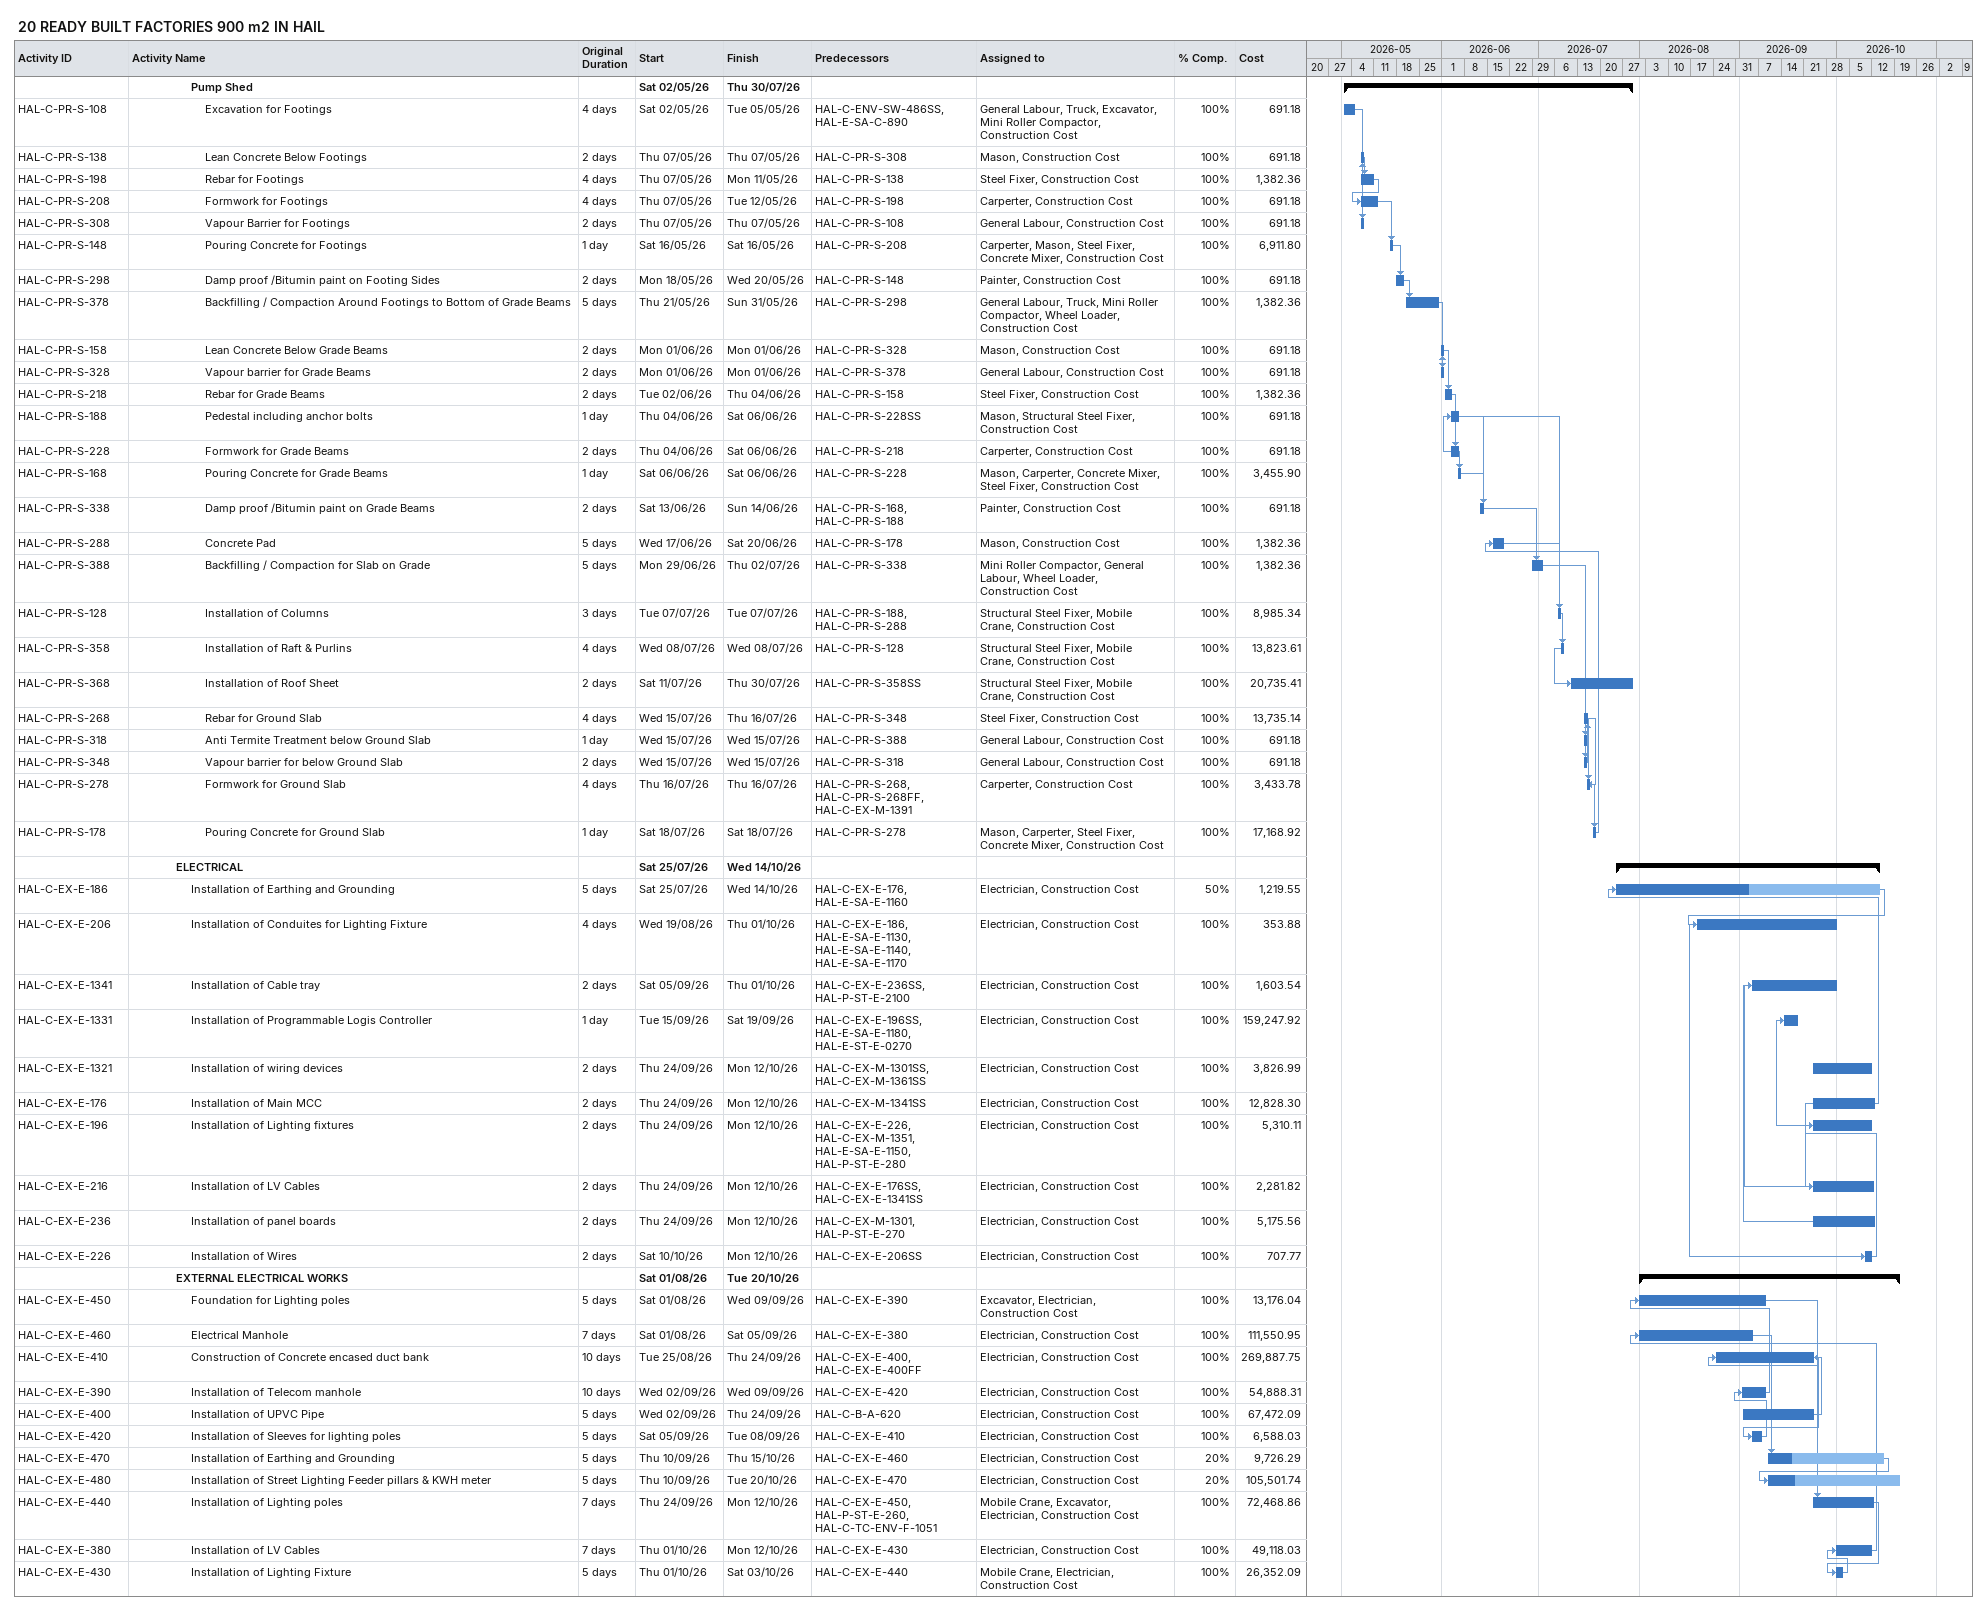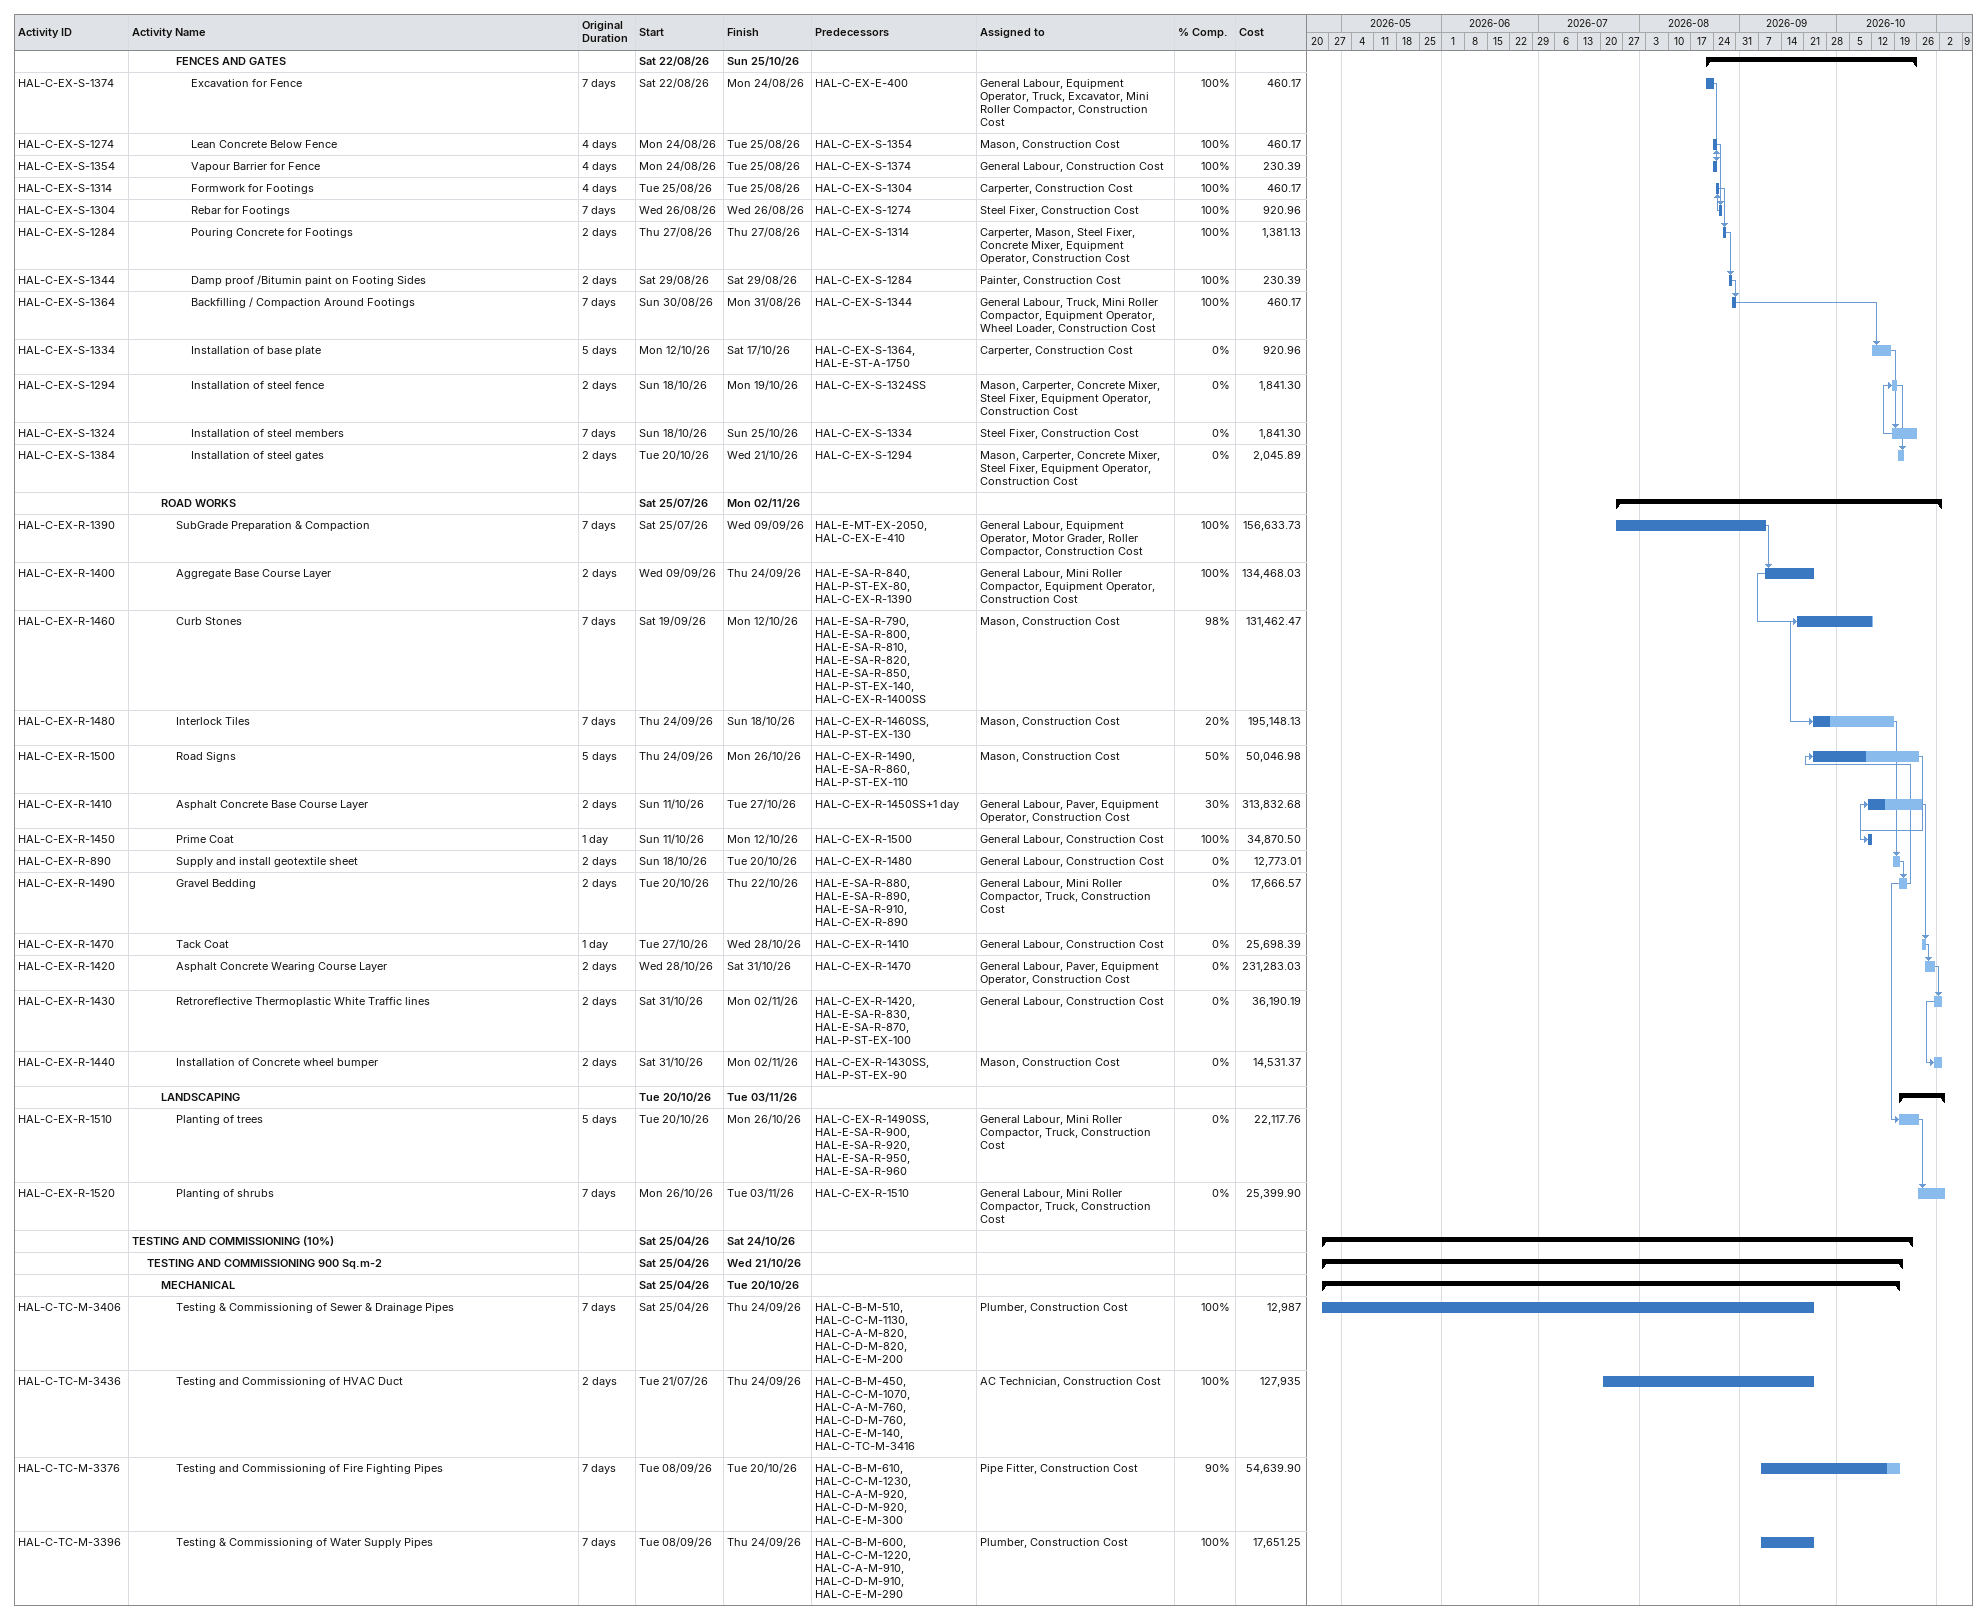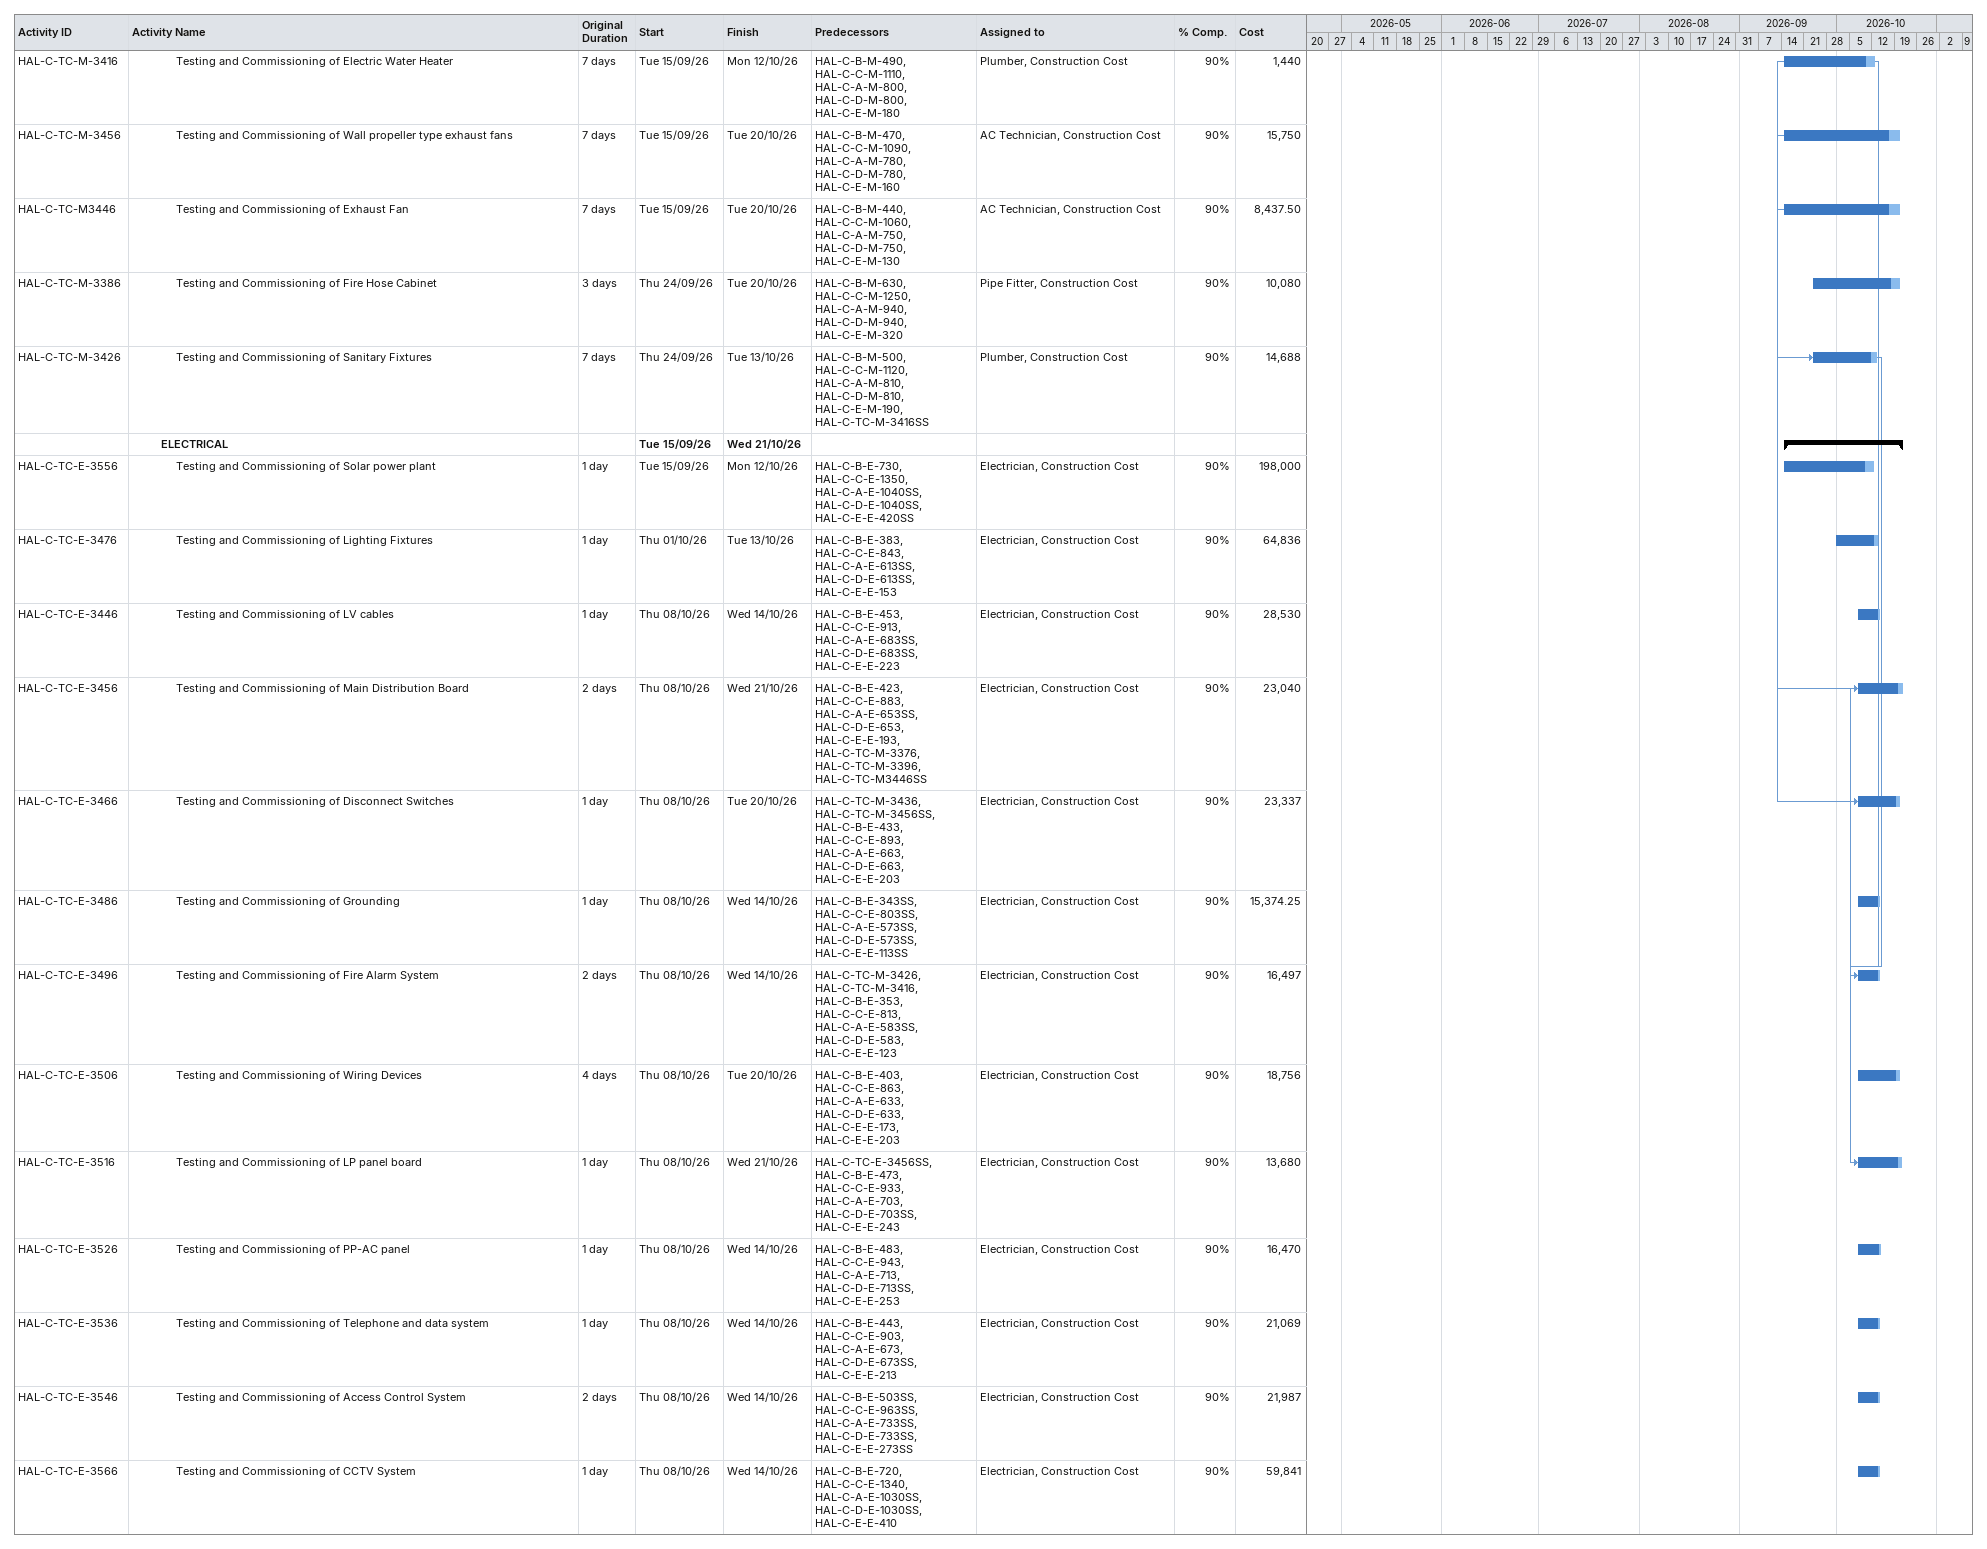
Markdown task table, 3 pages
20 READY BUILT FACTORIES 900 m2 IN HAIL

| ID | Level | Task | Original duration | Start | Finish | Predecessors | Resources | % complete | Cost |
|---|---|---|---|---|---|---|---|---|---|
|  | 5 | **Pump Shed** |  | 2026-05-02 | 2026-07-30 |  |  |  |  |
| HAL-C-PR-S-108 | 6 | Excavation for Footings | 4d | 2026-05-02 | 2026-05-05 | HAL-C-ENV-SW-486SS, HAL-E-SA-C-890 | General Labour, Truck, Excavator, Mini Roller Compactor, Construction Cost | 100 | 691.18 |
| HAL-C-PR-S-138 | 6 | Lean Concrete Below Footings | 2d | 2026-05-07 | 2026-05-07 | HAL-C-PR-S-308 | Mason, Construction Cost | 100 | 691.18 |
| HAL-C-PR-S-198 | 6 | Rebar for Footings | 4d | 2026-05-07 | 2026-05-11 | HAL-C-PR-S-138 | Steel Fixer, Construction Cost | 100 | 1382.36 |
| HAL-C-PR-S-208 | 6 | Formwork for Footings | 4d | 2026-05-07 | 2026-05-12 | HAL-C-PR-S-198 | Carperter, Construction Cost | 100 | 691.18 |
| HAL-C-PR-S-308 | 6 | Vapour Barrier for Footings | 2d | 2026-05-07 | 2026-05-07 | HAL-C-PR-S-108 | General Labour, Construction Cost | 100 | 691.18 |
| HAL-C-PR-S-148 | 6 | Pouring Concrete for Footings | 1d | 2026-05-16 | 2026-05-16 | HAL-C-PR-S-208 | Carperter, Mason, Steel Fixer, Concrete Mixer, Construction Cost | 100 | 6911.80 |
| HAL-C-PR-S-298 | 6 | Damp proof /Bitumin paint on Footing Sides | 2d | 2026-05-18 | 2026-05-20 | HAL-C-PR-S-148 | Painter, Construction Cost | 100 | 691.18 |
| HAL-C-PR-S-378 | 6 | Backfilling / Compaction Around Footings to Bottom of Grade Beams | 5d | 2026-05-21 | 2026-05-31 | HAL-C-PR-S-298 | General Labour, Truck, Mini Roller Compactor, Wheel Loader, Construction Cost | 100 | 1382.36 |
| HAL-C-PR-S-158 | 6 | Lean Concrete Below Grade Beams | 2d | 2026-06-01 | 2026-06-01 | HAL-C-PR-S-328 | Mason, Construction Cost | 100 | 691.18 |
| HAL-C-PR-S-328 | 6 | Vapour barrier for Grade Beams | 2d | 2026-06-01 | 2026-06-01 | HAL-C-PR-S-378 | General Labour, Construction Cost | 100 | 691.18 |
| HAL-C-PR-S-218 | 6 | Rebar for Grade Beams | 2d | 2026-06-02 | 2026-06-04 | HAL-C-PR-S-158 | Steel Fixer, Construction Cost | 100 | 1382.36 |
| HAL-C-PR-S-188 | 6 | Pedestal including anchor bolts | 1d | 2026-06-04 | 2026-06-06 | HAL-C-PR-S-228SS | Mason, Structural Steel Fixer, Construction Cost | 100 | 691.18 |
| HAL-C-PR-S-228 | 6 | Formwork for Grade Beams | 2d | 2026-06-04 | 2026-06-06 | HAL-C-PR-S-218 | Carperter, Construction Cost | 100 | 691.18 |
| HAL-C-PR-S-168 | 6 | Pouring Concrete for Grade Beams | 1d | 2026-06-06 | 2026-06-06 | HAL-C-PR-S-228 | Mason, Carperter, Concrete Mixer, Steel Fixer, Construction Cost | 100 | 3455.90 |
| HAL-C-PR-S-338 | 6 | Damp proof /Bitumin paint on Grade Beams | 2d | 2026-06-13 | 2026-06-14 | HAL-C-PR-S-168, HAL-C-PR-S-188 | Painter, Construction Cost | 100 | 691.18 |
| HAL-C-PR-S-288 | 6 | Concrete Pad | 5d | 2026-06-17 | 2026-06-20 | HAL-C-PR-S-178 | Mason, Construction Cost | 100 | 1382.36 |
| HAL-C-PR-S-388 | 6 | Backfilling / Compaction for Slab on Grade | 5d | 2026-06-29 | 2026-07-02 | HAL-C-PR-S-338 | Mini Roller Compactor, General Labour, Wheel Loader, Construction Cost | 100 | 1382.36 |
| HAL-C-PR-S-128 | 6 | Installation of Columns | 3d | 2026-07-07 | 2026-07-07 | HAL-C-PR-S-188, HAL-C-PR-S-288 | Structural Steel Fixer, Mobile Crane, Construction Cost | 100 | 8985.34 |
| HAL-C-PR-S-358 | 6 | Installation of Raft & Purlins | 4d | 2026-07-08 | 2026-07-08 | HAL-C-PR-S-128 | Structural Steel Fixer, Mobile Crane, Construction Cost | 100 | 13823.61 |
| HAL-C-PR-S-368 | 6 | Installation of Roof Sheet | 2d | 2026-07-11 | 2026-07-30 | HAL-C-PR-S-358SS | Structural Steel Fixer, Mobile Crane, Construction Cost | 100 | 20735.41 |
| HAL-C-PR-S-268 | 6 | Rebar for Ground Slab | 4d | 2026-07-15 | 2026-07-16 | HAL-C-PR-S-348 | Steel Fixer, Construction Cost | 100 | 13735.14 |
| HAL-C-PR-S-318 | 6 | Anti Termite Treatment below Ground Slab | 1d | 2026-07-15 | 2026-07-15 | HAL-C-PR-S-388 | General Labour, Construction Cost | 100 | 691.18 |
| HAL-C-PR-S-348 | 6 | Vapour barrier for below Ground Slab | 2d | 2026-07-15 | 2026-07-15 | HAL-C-PR-S-318 | General Labour, Construction Cost | 100 | 691.18 |
| HAL-C-PR-S-278 | 6 | Formwork for Ground Slab | 4d | 2026-07-16 | 2026-07-16 | HAL-C-PR-S-268, HAL-C-PR-S-268FF, HAL-C-EX-M-1391 | Carperter, Construction Cost | 100 | 3433.78 |
| HAL-C-PR-S-178 | 6 | Pouring Concrete for Ground Slab | 1d | 2026-07-18 | 2026-07-18 | HAL-C-PR-S-278 | Mason, Carperter, Steel Fixer, Concrete Mixer, Construction Cost | 100 | 17168.92 |
|  | 4 | **ELECTRICAL** |  | 2026-07-25 | 2026-10-14 |  |  |  |  |
| HAL-C-EX-E-186 | 5 | Installation of Earthing and Grounding | 5d | 2026-07-25 | 2026-10-14 | HAL-C-EX-E-176, HAL-E-SA-E-1160 | Electrician, Construction Cost | 50 | 1219.55 |
| HAL-C-EX-E-206 | 5 | Installation of Conduites for Lighting Fixture | 4d | 2026-08-19 | 2026-10-01 | HAL-C-EX-E-186, HAL-E-SA-E-1130, HAL-E-SA-E-1140, HAL-E-SA-E-1170 | Electrician, Construction Cost | 100 | 353.88 |
| HAL-C-EX-E-1341 | 5 | Installation of Cable tray | 2d | 2026-09-05 | 2026-10-01 | HAL-C-EX-E-236SS, HAL-P-ST-E-2100 | Electrician, Construction Cost | 100 | 1603.54 |
| HAL-C-EX-E-1331 | 5 | Installation of Programmable Logis Controller | 1d | 2026-09-15 | 2026-09-19 | HAL-C-EX-E-196SS, HAL-E-SA-E-1180, HAL-E-ST-E-0270 | Electrician, Construction Cost | 100 | 159247.92 |
| HAL-C-EX-E-1321 | 5 | Installation of wiring devices | 2d | 2026-09-24 | 2026-10-12 | HAL-C-EX-M-1301SS, HAL-C-EX-M-1361SS | Electrician, Construction Cost | 100 | 3826.99 |
| HAL-C-EX-E-176 | 5 | Installation of Main MCC | 2d | 2026-09-24 | 2026-10-12 | HAL-C-EX-M-1341SS | Electrician, Construction Cost | 100 | 12828.30 |
| HAL-C-EX-E-196 | 5 | Installation of Lighting fixtures | 2d | 2026-09-24 | 2026-10-12 | HAL-C-EX-E-226, HAL-C-EX-M-1351, HAL-E-SA-E-1150, HAL-P-ST-E-280 | Electrician, Construction Cost | 100 | 5310.11 |
| HAL-C-EX-E-216 | 5 | Installation of LV Cables | 2d | 2026-09-24 | 2026-10-12 | HAL-C-EX-E-176SS, HAL-C-EX-E-1341SS | Electrician, Construction Cost | 100 | 2281.82 |
| HAL-C-EX-E-236 | 5 | Installation of panel boards | 2d | 2026-09-24 | 2026-10-12 | HAL-C-EX-M-1301, HAL-P-ST-E-270 | Electrician, Construction Cost | 100 | 5175.56 |
| HAL-C-EX-E-226 | 5 | Installation of Wires | 2d | 2026-10-10 | 2026-10-12 | HAL-C-EX-E-206SS | Electrician, Construction Cost | 100 | 707.77 |
|  | 4 | **EXTERNAL ELECTRICAL WORKS** |  | 2026-08-01 | 2026-10-20 |  |  |  |  |
| HAL-C-EX-E-450 | 5 | Foundation for Lighting poles | 5d | 2026-08-01 | 2026-09-09 | HAL-C-EX-E-390 | Excavator, Electrician, Construction Cost | 100 | 13176.04 |
| HAL-C-EX-E-460 | 5 | Electrical Manhole | 7d | 2026-08-01 | 2026-09-05 | HAL-C-EX-E-380 | Electrician, Construction Cost | 100 | 111550.95 |
| HAL-C-EX-E-410 | 5 | Construction of Concrete encased duct bank | 10d | 2026-08-25 | 2026-09-24 | HAL-C-EX-E-400, HAL-C-EX-E-400FF | Electrician, Construction Cost | 100 | 269887.75 |
| HAL-C-EX-E-390 | 5 | Installation of Telecom manhole | 10d | 2026-09-02 | 2026-09-09 | HAL-C-EX-E-420 | Electrician, Construction Cost | 100 | 54888.31 |
| HAL-C-EX-E-400 | 5 | Installation of UPVC Pipe | 5d | 2026-09-02 | 2026-09-24 | HAL-C-B-A-620 | Electrician, Construction Cost | 100 | 67472.09 |
| HAL-C-EX-E-420 | 5 | Installation of Sleeves for lighting poles | 5d | 2026-09-05 | 2026-09-08 | HAL-C-EX-E-410 | Electrician, Construction Cost | 100 | 6588.03 |
| HAL-C-EX-E-470 | 5 | Installation of Earthing and Grounding | 5d | 2026-09-10 | 2026-10-15 | HAL-C-EX-E-460 | Electrician, Construction Cost | 20 | 9726.29 |
| HAL-C-EX-E-480 | 5 | Installation of Street Lighting Feeder pillars & KWH meter | 5d | 2026-09-10 | 2026-10-20 | HAL-C-EX-E-470 | Electrician, Construction Cost | 20 | 105501.74 |
| HAL-C-EX-E-440 | 5 | Installation of Lighting poles | 7d | 2026-09-24 | 2026-10-12 | HAL-C-EX-E-450, HAL-P-ST-E-260, HAL-C-TC-ENV-F-1051 | Mobile Crane, Excavator, Electrician, Construction Cost | 100 | 72468.86 |
| HAL-C-EX-E-380 | 5 | Installation of LV Cables | 7d | 2026-10-01 | 2026-10-12 | HAL-C-EX-E-430 | Electrician, Construction Cost | 100 | 49118.03 |
| HAL-C-EX-E-430 | 5 | Installation of Lighting Fixture | 5d | 2026-10-01 | 2026-10-03 | HAL-C-EX-E-440 | Mobile Crane, Electrician, Construction Cost | 100 | 26352.09 |
|  | 4 | **FENCES AND GATES** |  | 2026-08-22 | 2026-10-25 |  |  |  |  |
| HAL-C-EX-S-1374 | 5 | Excavation for Fence | 7d | 2026-08-22 | 2026-08-24 | HAL-C-EX-E-400 | General Labour, Equipment Operator, Truck, Excavator, Mini Roller Compactor, Construction Cost | 100 | 460.17 |
| HAL-C-EX-S-1274 | 5 | Lean Concrete Below Fence | 4d | 2026-08-24 | 2026-08-25 | HAL-C-EX-S-1354 | Mason, Construction Cost | 100 | 460.17 |
| HAL-C-EX-S-1354 | 5 | Vapour Barrier for Fence | 4d | 2026-08-24 | 2026-08-25 | HAL-C-EX-S-1374 | General Labour, Construction Cost | 100 | 230.39 |
| HAL-C-EX-S-1314 | 5 | Formwork for Footings | 4d | 2026-08-25 | 2026-08-25 | HAL-C-EX-S-1304 | Carperter, Construction Cost | 100 | 460.17 |
| HAL-C-EX-S-1304 | 5 | Rebar for Footings | 7d | 2026-08-26 | 2026-08-26 | HAL-C-EX-S-1274 | Steel Fixer, Construction Cost | 100 | 920.96 |
| HAL-C-EX-S-1284 | 5 | Pouring Concrete for Footings | 2d | 2026-08-27 | 2026-08-27 | HAL-C-EX-S-1314 | Carperter, Mason, Steel Fixer, Concrete Mixer, Equipment Operator, Construction Cost | 100 | 1381.13 |
| HAL-C-EX-S-1344 | 5 | Damp proof /Bitumin paint on Footing Sides | 2d | 2026-08-29 | 2026-08-29 | HAL-C-EX-S-1284 | Painter, Construction Cost | 100 | 230.39 |
| HAL-C-EX-S-1364 | 5 | Backfilling / Compaction Around Footings | 7d | 2026-08-30 | 2026-08-31 | HAL-C-EX-S-1344 | General Labour, Truck, Mini Roller Compactor, Equipment Operator, Wheel Loader, Construction Cost | 100 | 460.17 |
| HAL-C-EX-S-1334 | 5 | Installation of base plate | 5d | 2026-10-12 | 2026-10-17 | HAL-C-EX-S-1364, HAL-E-ST-A-1750 | Carperter, Construction Cost | 0 | 920.96 |
| HAL-C-EX-S-1294 | 5 | Installation of steel fence | 2d | 2026-10-18 | 2026-10-19 | HAL-C-EX-S-1324SS | Mason, Carperter, Concrete Mixer, Steel Fixer, Equipment Operator, Construction Cost | 0 | 1841.30 |
| HAL-C-EX-S-1324 | 5 | Installation of steel members | 7d | 2026-10-18 | 2026-10-25 | HAL-C-EX-S-1334 | Steel Fixer, Construction Cost | 0 | 1841.30 |
| HAL-C-EX-S-1384 | 5 | Installation of steel gates | 2d | 2026-10-20 | 2026-10-21 | HAL-C-EX-S-1294 | Mason, Carperter, Concrete Mixer, Steel Fixer, Equipment Operator, Construction Cost | 0 | 2045.89 |
|  | 3 | **ROAD WORKS** |  | 2026-07-25 | 2026-11-02 |  |  |  |  |
| HAL-C-EX-R-1390 | 4 | SubGrade Preparation & Compaction | 7d | 2026-07-25 | 2026-09-09 | HAL-E-MT-EX-2050, HAL-C-EX-E-410 | General Labour, Equipment Operator, Motor Grader, Roller Compactor, Construction Cost | 100 | 156633.73 |
| HAL-C-EX-R-1400 | 4 | Aggregate Base Course Layer | 2d | 2026-09-09 | 2026-09-24 | HAL-E-SA-R-840, HAL-P-ST-EX-80, HAL-C-EX-R-1390 | General Labour, Mini Roller Compactor, Equipment Operator, Construction Cost | 100 | 134468.03 |
| HAL-C-EX-R-1460 | 4 | Curb Stones | 7d | 2026-09-19 | 2026-10-12 | HAL-E-SA-R-790, HAL-E-SA-R-800, HAL-E-SA-R-810, HAL-E-SA-R-820, HAL-E-SA-R-850, HAL-P-ST-EX-140, HAL-C-EX-R-1400SS | Mason, Construction Cost | 98 | 131462.47 |
| HAL-C-EX-R-1480 | 4 | Interlock Tiles | 7d | 2026-09-24 | 2026-10-18 | HAL-C-EX-R-1460SS, HAL-P-ST-EX-130 | Mason, Construction Cost | 20 | 195148.13 |
| HAL-C-EX-R-1500 | 4 | Road Signs | 5d | 2026-09-24 | 2026-10-26 | HAL-C-EX-R-1490, HAL-E-SA-R-860, HAL-P-ST-EX-110 | Mason, Construction Cost | 50 | 50046.98 |
| HAL-C-EX-R-1410 | 4 | Asphalt Concrete Base Course Layer | 2d | 2026-10-11 | 2026-10-27 | HAL-C-EX-R-1450SS+1d | General Labour, Paver, Equipment Operator, Construction Cost | 30 | 313832.68 |
| HAL-C-EX-R-1450 | 4 | Prime Coat | 1d | 2026-10-11 | 2026-10-12 | HAL-C-EX-R-1500 | General Labour, Construction Cost | 100 | 34870.50 |
| HAL-C-EX-R-890 | 4 | Supply and install geotextile sheet | 2d | 2026-10-18 | 2026-10-20 | HAL-C-EX-R-1480 | General Labour, Construction Cost | 0 | 12773.01 |
| HAL-C-EX-R-1490 | 4 | Gravel Bedding | 2d | 2026-10-20 | 2026-10-22 | HAL-E-SA-R-880, HAL-E-SA-R-890, HAL-E-SA-R-910, HAL-C-EX-R-890 | General Labour, Mini Roller Compactor, Truck, Construction Cost | 0 | 17666.57 |
| HAL-C-EX-R-1470 | 4 | Tack Coat | 1d | 2026-10-27 | 2026-10-28 | HAL-C-EX-R-1410 | General Labour, Construction Cost | 0 | 25698.39 |
| HAL-C-EX-R-1420 | 4 | Asphalt Concrete Wearing Course Layer | 2d | 2026-10-28 | 2026-10-31 | HAL-C-EX-R-1470 | General Labour, Paver, Equipment Operator, Construction Cost | 0 | 231283.03 |
| HAL-C-EX-R-1430 | 4 | Retroreflective Thermoplastic White Traffic lines | 2d | 2026-10-31 | 2026-11-02 | HAL-C-EX-R-1420, HAL-E-SA-R-830, HAL-E-SA-R-870, HAL-P-ST-EX-100 | General Labour, Construction Cost | 0 | 36190.19 |
| HAL-C-EX-R-1440 | 4 | Installation of Concrete wheel bumper | 2d | 2026-10-31 | 2026-11-02 | HAL-C-EX-R-1430SS, HAL-P-ST-EX-90 | Mason, Construction Cost | 0 | 14531.37 |
|  | 3 | **LANDSCAPING** |  | 2026-10-20 | 2026-11-03 |  |  |  |  |
| HAL-C-EX-R-1510 | 4 | Planting of trees | 5d | 2026-10-20 | 2026-10-26 | HAL-C-EX-R-1490SS, HAL-E-SA-R-900, HAL-E-SA-R-920, HAL-E-SA-R-950, HAL-E-SA-R-960 | General Labour, Mini Roller Compactor, Truck, Construction Cost | 0 | 22117.76 |
| HAL-C-EX-R-1520 | 4 | Planting of shrubs | 7d | 2026-10-26 | 2026-11-03 | HAL-C-EX-R-1510 | General Labour, Mini Roller Compactor, Truck, Construction Cost | 0 | 25399.90 |
|  | 1 | **TESTING AND COMMISSIONING (10%)** |  | 2026-04-25 | 2026-10-24 |  |  |  |  |
|  | 2 | **TESTING AND COMMISSIONING 900 Sq.m-2** |  | 2026-04-25 | 2026-10-21 |  |  |  |  |
|  | 3 | **MECHANICAL** |  | 2026-04-25 | 2026-10-20 |  |  |  |  |
| HAL-C-TC-M-3406 | 4 | Testing & Commissioning of Sewer & Drainage Pipes | 7d | 2026-04-25 | 2026-09-24 | HAL-C-B-M-510, HAL-C-C-M-1130, HAL-C-A-M-820, HAL-C-D-M-820, HAL-C-E-M-200 | Plumber, Construction Cost | 100 | 12987 |
| HAL-C-TC-M-3436 | 4 | Testing and Commissioning of HVAC Duct | 2d | 2026-07-21 | 2026-09-24 | HAL-C-B-M-450, HAL-C-C-M-1070, HAL-C-A-M-760, HAL-C-D-M-760, HAL-C-E-M-140, HAL-C-TC-M-3416 | AC Technician, Construction Cost | 100 | 127935 |
| HAL-C-TC-M-3376 | 4 | Testing and Commissioning of Fire Fighting Pipes | 7d | 2026-09-08 | 2026-10-20 | HAL-C-B-M-610, HAL-C-C-M-1230, HAL-C-A-M-920, HAL-C-D-M-920, HAL-C-E-M-300 | Pipe Fitter, Construction Cost | 90 | 54639.90 |
| HAL-C-TC-M-3396 | 4 | Testing & Commissioning of Water Supply Pipes | 7d | 2026-09-08 | 2026-09-24 | HAL-C-B-M-600, HAL-C-C-M-1220, HAL-C-A-M-910, HAL-C-D-M-910, HAL-C-E-M-290 | Plumber, Construction Cost | 100 | 17651.25 |
| HAL-C-TC-M-3416 | 4 | Testing and Commissioning of Electric Water Heater | 7d | 2026-09-15 | 2026-10-12 | HAL-C-B-M-490, HAL-C-C-M-1110, HAL-C-A-M-800, HAL-C-D-M-800, HAL-C-E-M-180 | Plumber, Construction Cost | 90 | 1440 |
| HAL-C-TC-M-3456 | 4 | Testing and Commissioning of Wall propeller type exhaust fans | 7d | 2026-09-15 | 2026-10-20 | HAL-C-B-M-470, HAL-C-C-M-1090, HAL-C-A-M-780, HAL-C-D-M-780, HAL-C-E-M-160 | AC Technician, Construction Cost | 90 | 15750 |
| HAL-C-TC-M3446 | 4 | Testing and Commissioning of Exhaust Fan | 7d | 2026-09-15 | 2026-10-20 | HAL-C-B-M-440, HAL-C-C-M-1060, HAL-C-A-M-750, HAL-C-D-M-750, HAL-C-E-M-130 | AC Technician, Construction Cost | 90 | 8437.50 |
| HAL-C-TC-M-3386 | 4 | Testing and Commissioning of Fire Hose Cabinet | 3d | 2026-09-24 | 2026-10-20 | HAL-C-B-M-630, HAL-C-C-M-1250, HAL-C-A-M-940, HAL-C-D-M-940, HAL-C-E-M-320 | Pipe Fitter, Construction Cost | 90 | 10080 |
| HAL-C-TC-M-3426 | 4 | Testing and Commissioning of Sanitary Fixtures | 7d | 2026-09-24 | 2026-10-13 | HAL-C-B-M-500, HAL-C-C-M-1120, HAL-C-A-M-810, HAL-C-D-M-810, HAL-C-E-M-190, HAL-C-TC-M-3416SS | Plumber, Construction Cost | 90 | 14688 |
|  | 3 | **ELECTRICAL** |  | 2026-09-15 | 2026-10-21 |  |  |  |  |
| HAL-C-TC-E-3556 | 4 | Testing and Commissioning of Solar power plant | 1d | 2026-09-15 | 2026-10-12 | HAL-C-B-E-730, HAL-C-C-E-1350, HAL-C-A-E-1040SS, HAL-C-D-E-1040SS, HAL-C-E-E-420SS | Electrician, Construction Cost | 90 | 198000 |
| HAL-C-TC-E-3476 | 4 | Testing and Commissioning of Lighting Fixtures | 1d | 2026-10-01 | 2026-10-13 | HAL-C-B-E-383, HAL-C-C-E-843, HAL-C-A-E-613SS, HAL-C-D-E-613SS, HAL-C-E-E-153 | Electrician, Construction Cost | 90 | 64836 |
| HAL-C-TC-E-3446 | 4 | Testing and Commissioning of LV cables | 1d | 2026-10-08 | 2026-10-14 | HAL-C-B-E-453, HAL-C-C-E-913, HAL-C-A-E-683SS, HAL-C-D-E-683SS, HAL-C-E-E-223 | Electrician, Construction Cost | 90 | 28530 |
| HAL-C-TC-E-3456 | 4 | Testing and Commissioning of Main Distribution Board | 2d | 2026-10-08 | 2026-10-21 | HAL-C-B-E-423, HAL-C-C-E-883, HAL-C-A-E-653SS, HAL-C-D-E-653, HAL-C-E-E-193, HAL-C-TC-M-3376, HAL-C-TC-M-3396, HAL-C-TC-M3446SS | Electrician, Construction Cost | 90 | 23040 |
| HAL-C-TC-E-3466 | 4 | Testing and Commissioning of Disconnect Switches | 1d | 2026-10-08 | 2026-10-20 | HAL-C-TC-M-3436, HAL-C-TC-M-3456SS, HAL-C-B-E-433, HAL-C-C-E-893, HAL-C-A-E-663, HAL-C-D-E-663, HAL-C-E-E-203 | Electrician, Construction Cost | 90 | 23337 |
| HAL-C-TC-E-3486 | 4 | Testing and Commissioning of Grounding | 1d | 2026-10-08 | 2026-10-14 | HAL-C-B-E-343SS, HAL-C-C-E-803SS, HAL-C-A-E-573SS, HAL-C-D-E-573SS, HAL-C-E-E-113SS | Electrician, Construction Cost | 90 | 15374.25 |
| HAL-C-TC-E-3496 | 4 | Testing and Commissioning of Fire Alarm System | 2d | 2026-10-08 | 2026-10-14 | HAL-C-TC-M-3426, HAL-C-TC-M-3416, HAL-C-B-E-353, HAL-C-C-E-813, HAL-C-A-E-583SS, HAL-C-D-E-583, HAL-C-E-E-123 | Electrician, Construction Cost | 90 | 16497 |
| HAL-C-TC-E-3506 | 4 | Testing and Commissioning of Wiring Devices | 4d | 2026-10-08 | 2026-10-20 | HAL-C-B-E-403, HAL-C-C-E-863, HAL-C-A-E-633, HAL-C-D-E-633, HAL-C-E-E-173, HAL-C-E-E-203 | Electrician, Construction Cost | 90 | 18756 |
| HAL-C-TC-E-3516 | 4 | Testing and Commissioning of LP panel board | 1d | 2026-10-08 | 2026-10-21 | HAL-C-TC-E-3456SS, HAL-C-B-E-473, HAL-C-C-E-933, HAL-C-A-E-703, HAL-C-D-E-703SS, HAL-C-E-E-243 | Electrician, Construction Cost | 90 | 13680 |
| HAL-C-TC-E-3526 | 4 | Testing and Commissioning of PP-AC panel | 1d | 2026-10-08 | 2026-10-14 | HAL-C-B-E-483, HAL-C-C-E-943, HAL-C-A-E-713, HAL-C-D-E-713SS, HAL-C-E-E-253 | Electrician, Construction Cost | 90 | 16470 |
| HAL-C-TC-E-3536 | 4 | Testing and Commissioning of Telephone and data system | 1d | 2026-10-08 | 2026-10-14 | HAL-C-B-E-443, HAL-C-C-E-903, HAL-C-A-E-673, HAL-C-D-E-673SS, HAL-C-E-E-213 | Electrician, Construction Cost | 90 | 21069 |
| HAL-C-TC-E-3546 | 4 | Testing and Commissioning of Access Control System | 2d | 2026-10-08 | 2026-10-14 | HAL-C-B-E-503SS, HAL-C-C-E-963SS, HAL-C-A-E-733SS, HAL-C-D-E-733SS, HAL-C-E-E-273SS | Electrician, Construction Cost | 90 | 21987 |
| HAL-C-TC-E-3566 | 4 | Testing and Commissioning of CCTV System | 1d | 2026-10-08 | 2026-10-14 | HAL-C-B-E-720, HAL-C-C-E-1340, HAL-C-A-E-1030SS, HAL-C-D-E-1030SS, HAL-C-E-E-410 | Electrician, Construction Cost | 90 | 59841 |
